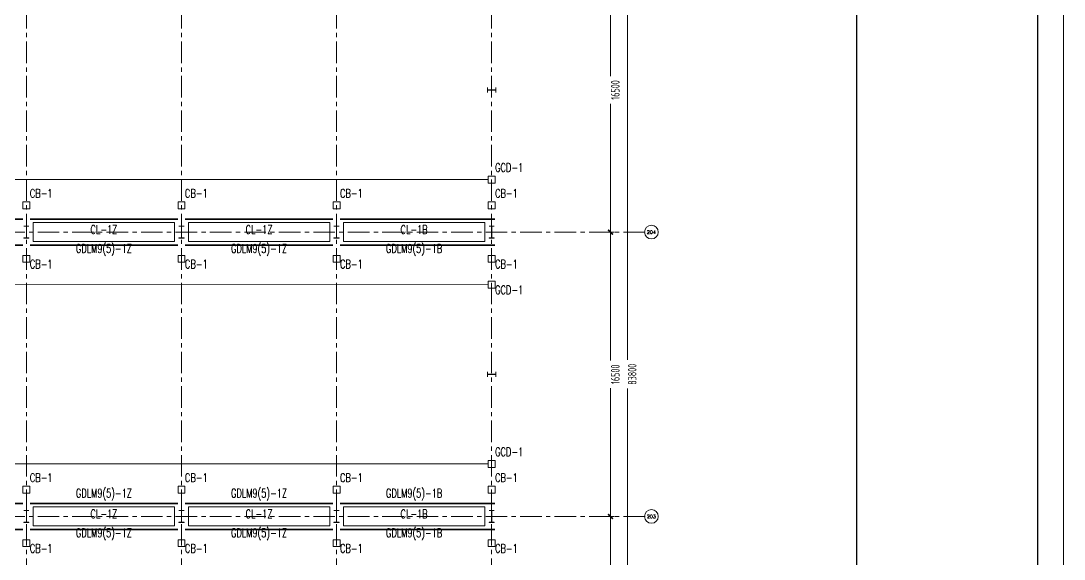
# Model space of a CAD drawing. Extents: x -1201378 to 2367219, y -619313 to 244905.
# Drawn here: x 1688920 to 1749464, y -33575 to -2339 of the extents above; entities that cross this region are included whole.
import ezdxf
from ezdxf.enums import TextEntityAlignment as Align

# ---------------------------------------------------------------- set-up
doc = ezdxf.new("R2010")
doc.units = 0
doc.header["$LTSCALE"] = 1000
doc.linetypes.add('CENTER', pattern=[2, 1.25, -0.25, 0.25, -0.25])
doc.layers.get('0').update_dxf_attribs({"linetype": 'CONTINUOUS'})
doc.layers.get('Defpoints').update_dxf_attribs({"linetype": 'CONTINUOUS'})
doc.layers.add('0-cxFrame', color=155, linetype='CONTINUOUS')
for name, color, linetype, lineweight in [('0-cxText', 131, 'CONTINUOUS', 25), ('S-axis', 111, 'CONTINUOUS', 0), ('S-col', 2, 'CONTINUOUS', 0), ('S-dote', 5, 'CENTER', 0), ('THIN', 7, 'CONTINUOUS', 0), ('吊车梁', 4, 'CONTINUOUS', 0)]:
    doc.layers.add(name, color=color, linetype=linetype, lineweight=lineweight)
doc.styles.add('_TCH_AXIS', font='COMPLEX', dxfattribs={"bigfont": 'GBCBIG'})
doc.styles.add('cx_tuming', font='simhei.ttf')
doc.styles.add('cx_tuqian1', font='')
doc.styles.add('TSSD_Dimension', font='tssdeng.shx', dxfattribs={"width": 0.7, "bigfont": 'hztxt.shx'})
doc.styles.add('TSSD_Rein', font='tj-romans1.shx', dxfattribs={"width": 0.7, "bigfont": 'tj-hztxt.shx'})
doc.styles.add('黑体', font='simhei.ttf', dxfattribs={"width": 0.8})
doc.styles.get('cx_tuqian1').set_extended_font_data('SimSun')
doc.dimstyles.new('TSSD_200_200', dxfattribs={"dimtxt": 500, "dimasz": 200, "dimexe": 200, "dimexo": 500, "dimgap": 200, "dimtad": 1, "dimdec": 0, "dimzin": 0, "dimdsep": 46, "dimtxsty": 'TSSD_Dimension', "dimblk": 'ARCHTICK', "dimcen": 0, "dimdle": 200, "dimclrt": 7, "dimadec": 0, "dimazin": 0, "dimtfac": 1, "dimtdec": 0, "dimtix": 1, "dimtmove": 2, "dimatfit": 3, "dimfxl": 1, "dimtolj": 1, "dimtzin": 0, "dimarcsym": 0})

# ---------------------------------------------------------------- blocks, each defined once
blk = doc.blocks.new('_ArchTick')
at = {"color": 0, "linetype": 'ByBlock', "const_width": 0.5}
blk.add_lwpolyline([(-0.71, -0.71), (0.71, 0.71)], dxfattribs=at)
blk = doc.blocks.new('*D87')
at = {"layer": 'Defpoints', "color": 0, "transparency": 16777216}
for p in [(-77874, -198098), (-77874, -214598), (-76858, -214598)]:
    blk.add_point(p, dxfattribs=at)
at = {"layer": 'S-axis', "color": 0, "lineweight": -2, "transparency": 16777216}
for p, q in [((-76858, -197898), (-76858, -205542)), ((-77374, -198098), (-76658, -198098)), ((-76858, -214798), (-76858, -207154)), ((-77374, -214598), (-76658, -214598))]:
    blk.add_line(p, q, dxfattribs=at)
at = {"layer": 'S-axis', "color": 0, "lineweight": -2, "transparency": 16777216, "xscale": 200, "yscale": 200, "zscale": 200}
for p, rotation in [((-76858, -198098), 90), ((-76858, -214598), 270)]:
    blk.add_blockref('_ArchTick', p, dxfattribs=dict(at, rotation=rotation))
at = {"layer": 'S-axis', "color": 7, "transparency": 16777216, "insert": (-76583, -206348), "char_height": 500, "attachment_point": 5, "rotation": 90, "style": 'TSSD_Dimension'}
blk.add_mtext('\\A1;16500', dxfattribs=at)
blk = doc.blocks.new('*D88')
at = {"layer": 'Defpoints', "color": 0, "transparency": 16777216}
for p in [(-77874, -214598), (-77874, -231098), (-76858, -231098)]:
    blk.add_point(p, dxfattribs=at)
at = {"layer": 'S-axis', "color": 0, "lineweight": -2, "transparency": 16777216}
for p, q in [((-77374, -214598), (-76658, -214598)), ((-76858, -214398), (-76858, -222042)), ((-76858, -231298), (-76858, -223654)), ((-77374, -231098), (-76658, -231098))]:
    blk.add_line(p, q, dxfattribs=at)
at = {"layer": 'S-axis', "color": 0, "lineweight": -2, "transparency": 16777216, "xscale": 200, "yscale": 200, "zscale": 200}
for p, rotation in [((-76858, -214598), 90), ((-76858, -231098), 270)]:
    blk.add_blockref('_ArchTick', p, dxfattribs=dict(at, rotation=rotation))
at = {"layer": 'S-axis', "color": 7, "transparency": 16777216, "insert": (-76583, -222848), "char_height": 500, "attachment_point": 5, "rotation": 90, "style": 'TSSD_Dimension'}
blk.add_mtext('\\A1;16500', dxfattribs=at)
blk = doc.blocks.new('*D89')
at = {"layer": 'Defpoints', "color": 0, "transparency": 16777216}
for p in [(-77874, -231098), (-77874, -247598), (-76858, -247598)]:
    blk.add_point(p, dxfattribs=at)
at = {"layer": 'S-axis', "color": 0, "lineweight": -2, "transparency": 16777216}
for p, q in [((-77374, -231098), (-76658, -231098)), ((-76858, -230898), (-76858, -238542)), ((-76858, -247798), (-76858, -240154)), ((-77374, -247598), (-76658, -247598))]:
    blk.add_line(p, q, dxfattribs=at)
at = {"layer": 'S-axis', "color": 0, "lineweight": -2, "transparency": 16777216, "xscale": 200, "yscale": 200, "zscale": 200}
for p, rotation in [((-76858, -231098), 90), ((-76858, -247598), 270)]:
    blk.add_blockref('_ArchTick', p, dxfattribs=dict(at, rotation=rotation))
at = {"layer": 'S-axis', "color": 7, "transparency": 16777216, "insert": (-76583, -239348), "char_height": 500, "attachment_point": 5, "rotation": 90, "style": 'TSSD_Dimension'}
blk.add_mtext('\\A1;16500', dxfattribs=at)
blk = doc.blocks.new('*D113')
at = {"layer": 'Defpoints', "color": 0, "transparency": 16777216}
for p in [(-77774, -180948), (-77774, -264748), (-75879, -264748)]:
    blk.add_point(p, dxfattribs=at)
at = {"layer": 'S-axis', "color": 0, "lineweight": -2, "transparency": 16777216}
for p, q in [((-77274, -180948), (-75679, -180948)), ((-75879, -180748), (-75879, -222015)), ((-75879, -264948), (-75879, -223681)), ((-77274, -264748), (-75679, -264748))]:
    blk.add_line(p, q, dxfattribs=at)
at = {"layer": 'S-axis', "color": 0, "lineweight": -2, "transparency": 16777216, "xscale": 200, "yscale": 200, "zscale": 200}
for p, rotation in [((-75879, -180948), 90), ((-75879, -264748), 270)]:
    blk.add_blockref('_ArchTick', p, dxfattribs=dict(at, rotation=rotation))
at = {"layer": 'S-axis', "color": 7, "transparency": 16777216, "insert": (-75604, -222848), "char_height": 500, "attachment_point": 5, "rotation": 90, "style": 'TSSD_Dimension'}
blk.add_mtext('\\A1;83800', dxfattribs=at)
blk = doc.blocks.new('nt66')
at = {"layer": 'S-col'}
blk.add_lwpolyline([(-195790, 766820), (-195490, 766820), (-195490, 766808), (-195636, 766808), (-195636, 766132), (-195490, 766132), (-195490, 766120), (-195790, 766120), (-195790, 766132), (-195644, 766132), (-195644, 766808), (-195790, 766808)], close=True, dxfattribs=at)
blk = doc.blocks.new('33333')
for p in [(39786, -76900), (48786, -76900), (57786, -76900), (66786, -76900), (39786, -93400), (48786, -93400), (57786, -93400), (66786, -93400)]:
    blk.add_blockref('nt66', p)
blk = doc.blocks.new('zjcx_T0(Dragon)')
at = {"layer": '0-cxFrame', "const_width": 50}
blk.add_lwpolyline([(0, 82100), (-7000, 82100), (-7000, 0), (0, 0)], close=True, dxfattribs=at)
blk = doc.blocks.new('TK22.A0 L(Dragon)')
at = {"layer": '0-cxFrame', "color": 7, "const_width": 0.5}
blk.add_lwpolyline([(0, 0), (-1486, 0), (-1486, 841), (0, 841)], close=True, dxfattribs=at)
at = {"layer": '0-cxFrame', "const_width": 0.5}
for points in [[(-80, 10), (-1466, 10), (-1466, 831), (-80, 831)], [(-10, 10), (-80, 10), (-80, 831), (-10, 831)]]:
    blk.add_lwpolyline(points, close=True, dxfattribs=at)
at = {"layer": '0-cxFrame', "xscale": 0.009999999999999998, "yscale": 0.009999999999999998, "zscale": 0.009999999999999998}
blk.add_blockref('zjcx_T0(Dragon)', (-10, 10), dxfattribs=at)
at = {"style": '黑体', "flags": 4}
blk.add_attdef('图幅', text='', height=3.3, dxfattribs=at).set_placement((-40, 3), align=Align.RIGHT)
at = {"layer": '0-cxText', "flags": 4}
for tag, height, style, p in [('建设单位', 3.5, 'cx_tuming', (-45, 240)), ('项目名称', 3.5, 'cx_tuming', (-45, 210)), ('子项名称', 3.5, 'cx_tuming', (-45, 180)), ('工程编号', 3.3, 'cx_tuqian1', (-35, 165)), ('图名1', 3.5, 'cx_tuming', (-45, 87)), ('图名2', 3.5, 'cx_tuming', (-45, 79)), ('图名3', 3.5, 'cx_tuming', (-45, 71)), ('出图日期', 3.3, 'cx_tuqian1', (-39, 60)), ('专业', 3.3, 'cx_tuqian1', (-55, 52)), ('图号', 3.3, 'cx_tuqian1', (-55, 44)), ('版次', 3.3, 'cx_tuqian1', (-20, 44))]:
    blk.add_attdef(tag, text='', height=height, dxfattribs=dict(at, style=style)).set_placement(p, align=Align.MIDDLE)
at = {"layer": 'Defpoints', "color": 6, "flags": 4}
for tag, height, style, p in [('tufu', 3.3, '黑体', (-12, 12)), ('dwfname', 4, 'cx_tuqian1', (-80, 3))]:
    blk.add_attdef(tag, text='', height=height, dxfattribs=dict(at, style=style)).set_placement(p, align=Align.RIGHT)
blk = doc.blocks.new('2#轴网')
at = {"layer": 'S-axis'}
for centre in [(-74489.2, -214597), (-74489.2, -231097)]:
    blk.add_circle(centre, 400, dxfattribs=at)
at = {"layer": 'S-dote'}
for p, q in [((-110758.5, -270787), (-110758.5, -175298.2)), ((-101758.5, -270787), (-101758.5, -175298.2)), ((-92758.5, -270787), (-92758.5, -175298.2)), ((-83758.5, -270787), (-83758.5, -175298.2)), ((-74854.3, -214598.2), (-251154.3, -214598.2)), ((-74854.3, -231098.2), (-251154.3, -231098.2))]:
    blk.add_line(p, q, dxfattribs=at)
at = {"layer": 'S-axis', "style": '_TCH_AXIS'}
for s, height, p, p2 in [('204', 196.63, (-74751.4, -214695.4), (-74227, -214695.4)), ('203', 202.97, (-74750.1, -231198.5), (-74228.2, -231198.5))]:
    blk.add_text(s, height=height, dxfattribs=at).set_placement(p, p2, align=Align.FIT)
at = {"layer": 'S-axis'}
for base, p1, p2, picture, middle in [((-75878.8, -264748.2), (-77774.3, -180948.2), (-77774.3, -264748.2), '*D113', (-75603.8, -222848.2)), ((-76858.5, -214598.2), (-77874.3, -198098.2), (-77874.3, -214598.2), '*D87', (-76583.5, -206348.2)), ((-76858.5, -231098.2), (-77874.3, -214598.2), (-77874.3, -231098.2), '*D88', (-76583.5, -222848.2)), ((-76858.5, -247598.2), (-77874.3, -231098.2), (-77874.3, -247598.2), '*D89', (-76583.5, -239348.2))]:
    dim = blk.add_linear_dim(base=base, p1=p1, p2=p2, angle=270, dimstyle='TSSD_200_200', dxfattribs=at)
    dim.commit()
    dim.dimension.update_dxf_attribs({"geometry": picture, "text_midpoint": middle, "dimtype": 161})

msp = doc.modelspace()

# ---------------------------------------------------------------- linework, layer by layer
at = {"layer": 'S-col'}
for points in [[(1716491.5, -6498.2), (1716491.5, -6198.2), (1716479.5, -6198.2), (1716479.5, -6344.2), (1716003.5, -6344.2), (1716003.5, -6198.2), (1715991.5, -6198.2), (1715991.5, -6498.2), (1716003.5, -6498.2), (1716003.5, -6352.2), (1716479.5, -6352.2), (1716479.5, -6498.2)], [(1716491.5, -22998.2), (1716491.5, -22698.2), (1716479.5, -22698.2), (1716479.5, -22844.2), (1716003.5, -22844.2), (1716003.5, -22698.2), (1715991.5, -22698.2), (1715991.5, -22998.2), (1716003.5, -22998.2), (1716003.5, -22852.2), (1716479.5, -22852.2), (1716479.5, -22998.2)]]:
    msp.add_lwpolyline(points, close=True, dxfattribs=at)
at = {"layer": '吊车梁'}
for points in [[(1716041.5, -11748.2), (1716441.5, -11748.2), (1716441.5, -11348.2), (1716041.5, -11348.2)], [(1689041.5, -13248.2), (1689441.5, -13248.2), (1689441.5, -12848.2), (1689041.5, -12848.2)], [(1698041.5, -13248.2), (1698441.5, -13248.2), (1698441.5, -12848.2), (1698041.5, -12848.2)], [(1707041.5, -13248.2), (1707441.5, -13248.2), (1707441.5, -12848.2), (1707041.5, -12848.2)], [(1716041.5, -13248.2), (1716441.5, -13248.2), (1716441.5, -12848.2), (1716041.5, -12848.2)], [(1697841.5, -14048.2), (1689641.5, -14048.2), (1689641.5, -15148.2), (1697841.5, -15148.2)], [(1706841.5, -14048.2), (1698641.5, -14048.2), (1698641.5, -15148.2), (1706841.5, -15148.2)], [(1715841.5, -14048.2), (1707641.5, -14048.2), (1707641.5, -15148.2), (1715841.5, -15148.2)], [(1689041.5, -15948.2), (1689441.5, -15948.2), (1689441.5, -16348.2), (1689041.5, -16348.2)], [(1698041.5, -15948.2), (1698441.5, -15948.2), (1698441.5, -16348.2), (1698041.5, -16348.2)], [(1707041.5, -15948.2), (1707441.5, -15948.2), (1707441.5, -16348.2), (1707041.5, -16348.2)], [(1716041.5, -15948.2), (1716441.5, -15948.2), (1716441.5, -16348.2), (1716041.5, -16348.2)], [(1716041.5, -17448.2), (1716441.5, -17448.2), (1716441.5, -17848.2), (1716041.5, -17848.2)], [(1716041.5, -28248.2), (1716441.5, -28248.2), (1716441.5, -27848.2), (1716041.5, -27848.2)], [(1689041.5, -29748.2), (1689441.5, -29748.2), (1689441.5, -29348.2), (1689041.5, -29348.2)], [(1698041.5, -29748.2), (1698441.5, -29748.2), (1698441.5, -29348.2), (1698041.5, -29348.2)], [(1707041.5, -29748.2), (1707441.5, -29748.2), (1707441.5, -29348.2), (1707041.5, -29348.2)], [(1716041.5, -29748.2), (1716441.5, -29748.2), (1716441.5, -29348.2), (1716041.5, -29348.2)], [(1697841.5, -30548.2), (1689641.5, -30548.2), (1689641.5, -31648.2), (1697841.5, -31648.2)], [(1706841.5, -30548.2), (1698641.5, -30548.2), (1698641.5, -31648.2), (1706841.5, -31648.2)], [(1715841.5, -30548.2), (1707641.5, -30548.2), (1707641.5, -31648.2), (1715841.5, -31648.2)], [(1689041.5, -32448.2), (1689441.5, -32448.2), (1689441.5, -32848.2), (1689041.5, -32848.2)], [(1698041.5, -32448.2), (1698441.5, -32448.2), (1698441.5, -32848.2), (1698041.5, -32848.2)], [(1707041.5, -32448.2), (1707441.5, -32448.2), (1707441.5, -32848.2), (1707041.5, -32848.2)], [(1716041.5, -32448.2), (1716441.5, -32448.2), (1716441.5, -32848.2), (1716041.5, -32848.2)]]:
    msp.add_lwpolyline(points, close=True, dxfattribs=at)
at = {"layer": '吊车梁', "color": 6, "const_width": 50}
for points in [[(1581441.5, -11548.2), (1716041.5, -11548.2)], [(1581441.5, -17648.2), (1716041.5, -17648.2)], [(1581441.5, -28048.2), (1716041.5, -28048.2)]]:
    msp.add_lwpolyline(points, dxfattribs=at)
at = {"layer": '吊车梁', "const_width": 100}
for points in [[(1689041.5, -13848.2), (1680441.5, -13848.2)], [(1698041.5, -13848.2), (1689441.5, -13848.2)], [(1707041.5, -13848.2), (1698441.5, -13848.2)], [(1716441.5, -13848.2), (1707441.5, -13848.2)], [(1689041.5, -15348.2), (1680441.5, -15348.2)], [(1698041.5, -15348.2), (1689441.5, -15348.2)], [(1707041.5, -15348.2), (1698441.5, -15348.2)], [(1716441.5, -15348.2), (1707441.5, -15348.2)], [(1689041.5, -30348.2), (1680441.5, -30348.2)], [(1698041.5, -30348.2), (1689441.5, -30348.2)], [(1707041.5, -30348.2), (1698441.5, -30348.2)], [(1716441.5, -30348.2), (1707441.5, -30348.2)], [(1689041.5, -31848.2), (1680441.5, -31848.2)], [(1698041.5, -31848.2), (1689441.5, -31848.2)], [(1707041.5, -31848.2), (1698441.5, -31848.2)], [(1716441.5, -31848.2), (1707441.5, -31848.2)]]:
    msp.add_lwpolyline(points, dxfattribs=at)

# ---------------------------------------------------------------- block references
at = {"layer": '0-cxFrame', "xscale": 150, "yscale": 150, "zscale": 150}
msp.add_blockref('TK22.A0 L(Dragon)', (1749426.9, -96102.2), dxfattribs=at)
at = {"layer": 'S-axis'}
msp.add_blockref('2#轴网', (1800000, 200000), dxfattribs=at)
at = {"layer": 'S-col'}
msp.add_blockref('33333', (1845095.7, -704168.2), dxfattribs=at)

# ---------------------------------------------------------------- texts
at = {"layer": 'THIN', "style": 'TSSD_Rein', "width": 0.7}
for s, p in [('GCD-1', (1716441.5, -11248.2)), ('CB-1', (1689441.5, -12748.2)), ('CB-1', (1698441.5, -12748.2)), ('CB-1', (1707441.5, -12748.2)), ('CB-1', (1716441.5, -12748.2)), ('CB-1', (1689441.5, -16852)), ('CB-1', (1698441.5, -16852)), ('CB-1', (1707441.5, -16852)), ('CB-1', (1716441.5, -16852)), ('GCD-1', (1716441.5, -18352)), ('GCD-1', (1716441.5, -27748.2)), ('CB-1', (1689441.5, -29248.2)), ('CB-1', (1698441.5, -29248.2)), ('CB-1', (1707441.5, -29248.2)), ('CB-1', (1716441.5, -29248.2)), ('CB-1', (1689441.5, -33352)), ('CB-1', (1698441.5, -33352)), ('CB-1', (1707441.5, -33352)), ('CB-1', (1716441.5, -33352))]:
    msp.add_text(s, height=500, dxfattribs=at).set_placement(p, align=Align.BOTTOM_LEFT)
for s, p in [('CL-1Z', (1693741.5, -14850.1)), ('CL-1Z', (1702741.5, -14850.1)), ('CL-1B', (1711741.5, -14850.1)), ('GDLM9(5)-1Z', (1693741.5, -15952)), ('GDLM9(5)-1Z', (1702741.5, -15952)), ('GDLM9(5)-1B', (1711741.5, -15952)), ('GDLM9(5)-1Z', (1693741.5, -30148.2)), ('GDLM9(5)-1Z', (1702741.5, -30148.2)), ('GDLM9(5)-1B', (1711741.5, -30148.2)), ('CL-1Z', (1693741.5, -31350.1)), ('CL-1Z', (1702741.5, -31350.1)), ('CL-1B', (1711741.5, -31350.1)), ('GDLM9(5)-1Z', (1693741.5, -32452)), ('GDLM9(5)-1Z', (1702741.5, -32452)), ('GDLM9(5)-1B', (1711741.5, -32452))]:
    msp.add_text(s, height=500, dxfattribs=at).set_placement(p, align=Align.BOTTOM_CENTER)

doc.saveas('drawing.dxf')
